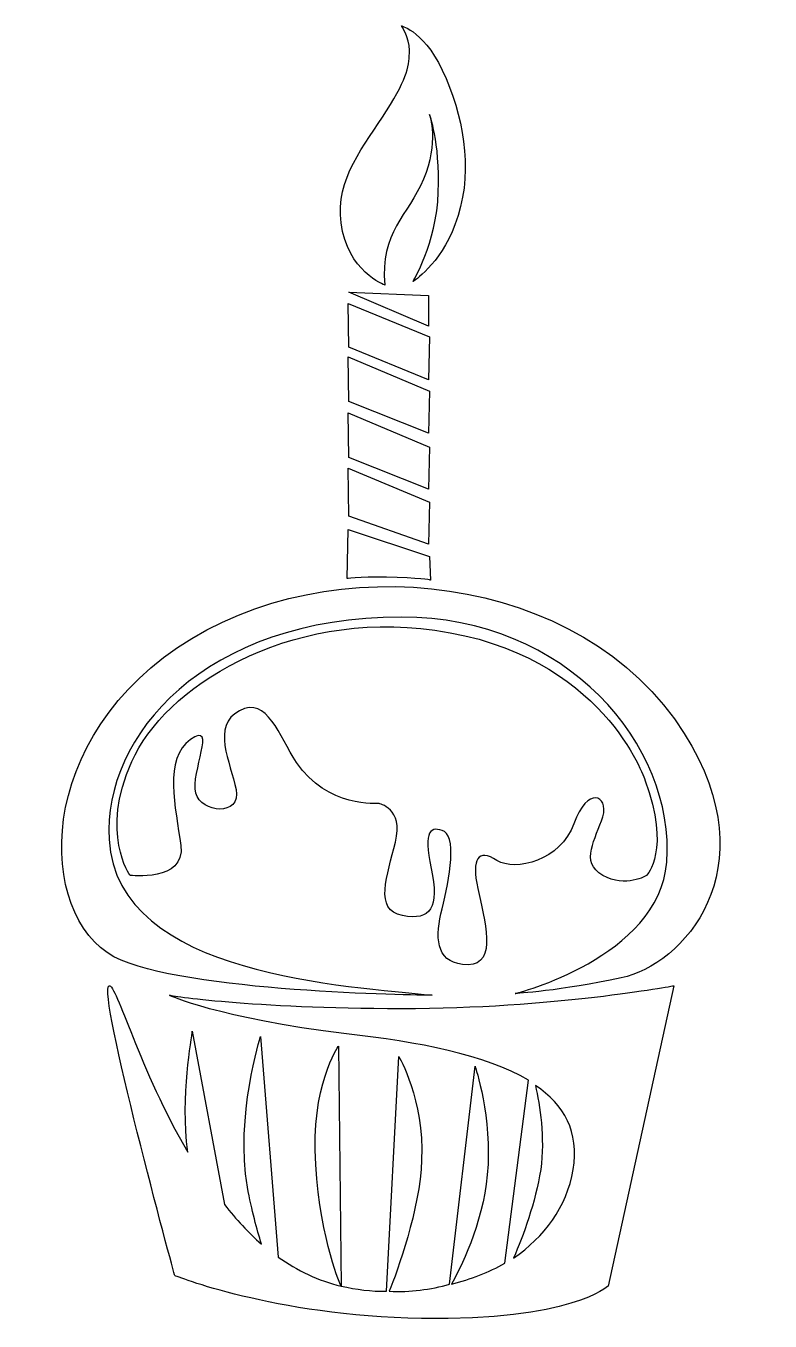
# Model space of a CAD drawing. Header units: centimetres. Extents: x -9 to 9.3, y -15.9 to 15.9.
import ezdxf

# ---------------------------------------------------------------- set-up
doc = ezdxf.new("R2010")
doc.units = ezdxf.units.CM
doc.header["$MEASUREMENT"] = 0
doc.layers.add('Layer 1', color=7, linetype='Continuous')

msp = doc.modelspace()

# ---------------------------------------------------------------- linework, layer by layer
at = {"layer": 'Layer 1'}
for points, knots in [([(-0.14556, 9.50397), (-0.27447, 10.79392), (0.43523, 11.22371), (0.80027, 12.10488), (0.80027, 12.10488), (1.18749, 12.9866), (0.95074, 13.69571), (0.95074, 13.69571), (0.95074, 13.69571), (0.95074, 13.69571), (1.2085, 13.05076), (1.16593, 11.78238), (1.16593, 11.78238), (1.12278, 10.51402), (0.54255, 9.5897), (0.54255, 9.5897), (0.54255, 9.5897), (0.54255, 9.5897), (1.20851, 9.99848), (1.57474, 10.98696), (1.57474, 10.98696), (2.02609, 12.16959), (1.83247, 13.43795), (1.35897, 14.57746), (1.35897, 14.57746), (0.86499, 15.73792), (0.26261, 15.8668), (0.26261, 15.8668), (0.26261, 15.8668), (0.26261, 15.8668), (0.45621, 15.58745), (0.45621, 15.26498), (0.45621, 15.26498), (0.45621, 14.89991), (0.43523, 14.64157), (-0.10243, 13.78202), (-0.10243, 13.78202), (-0.64012, 12.94342), (-1.37082, 12.10485), (-1.22035, 11.03009), (-1.22035, 11.03009), (-1.06991, 9.84803), (-0.14556, 9.50397), (-0.14556, 9.50397)], [0, 0, 0, 0, 0.08333333, 0.08333333, 0.08333333, 0.08333333, 0.16666667, 0.16666667, 0.16666667, 0.16666667, 0.25, 0.25, 0.25, 0.25, 0.33333333, 0.33333333, 0.33333333, 0.33333333, 0.41666667, 0.41666667, 0.41666667, 0.41666667, 0.5, 0.5, 0.5, 0.5, 0.58333333, 0.58333333, 0.58333333, 0.58333333, 0.66666667, 0.66666667, 0.66666667, 0.66666667, 0.75, 0.75, 0.75, 0.75, 0.83333333, 0.83333333, 0.83333333, 0.83333333, 1, 1, 1, 1]), ([(-1.02676, 9.33193), (-1.02676, 9.33193), (0.92973, 8.49333), (0.92973, 8.49333), (0.92973, 8.49333), (0.92973, 8.49333), (0.92973, 9.2456), (0.92973, 9.2456), (0.92973, 9.2456), (0.92973, 9.2456), (-1.02676, 9.33193), (-1.02676, 9.33193)], [0, 0, 0, 0, 0.25, 0.25, 0.25, 0.25, 0.5, 0.5, 0.5, 0.5, 1, 1, 1, 1]), ([(-1.02676, 7.97727), (-1.02676, 7.97727), (0.92973, 7.18183), (0.92973, 7.18183), (0.92973, 7.18183), (0.92973, 7.18183), (0.95071, 8.23561), (0.95071, 8.23561), (0.95071, 8.23561), (0.95071, 8.23561), (-1.04835, 9.05259), (-1.04835, 9.05259), (-1.04835, 9.05259), (-1.04835, 9.05259), (-1.02676, 7.97727), (-1.02676, 7.97727)], [0, 0, 0, 0, 0.2, 0.2, 0.2, 0.2, 0.4, 0.4, 0.4, 0.4, 0.6, 0.6, 0.6, 0.6, 1, 1, 1, 1]), ([(-1.02676, 6.64475), (-1.02676, 6.64475), (0.92973, 5.87087), (0.92973, 5.87087), (0.92973, 5.87087), (0.92973, 5.87087), (0.95071, 6.90248), (0.95071, 6.90248), (0.95071, 6.90248), (0.95071, 6.90248), (-1.04835, 7.74108), (-1.04835, 7.74108), (-1.04835, 7.74108), (-1.04835, 7.74108), (-1.02676, 6.64475), (-1.02676, 6.64475)], [0, 0, 0, 0, 0.2, 0.2, 0.2, 0.2, 0.4, 0.4, 0.4, 0.4, 0.6, 0.6, 0.6, 0.6, 1, 1, 1, 1]), ([(-1.02676, 5.26907), (-1.02676, 5.26907), (0.92973, 4.49463), (0.92973, 4.49463), (0.92973, 4.49463), (0.92973, 4.49463), (0.95071, 5.52682), (0.95071, 5.52682), (0.95071, 5.52682), (0.95071, 5.52682), (-1.04835, 6.36542), (-1.04835, 6.36542), (-1.04835, 6.36542), (-1.04835, 6.36542), (-1.02676, 5.26907), (-1.02676, 5.26907)], [0, 0, 0, 0, 0.2, 0.2, 0.2, 0.2, 0.4, 0.4, 0.4, 0.4, 0.6, 0.6, 0.6, 0.6, 1, 1, 1, 1]), ([(-1.02676, 3.82865), (-1.02676, 3.82865), (0.92973, 3.14055), (0.92973, 3.14055), (0.92973, 3.14055), (0.92973, 3.14055), (0.95071, 4.17216), (0.95071, 4.17216), (0.95071, 4.17216), (0.95071, 4.17216), (-1.04835, 5.01073), (-1.04835, 5.01073), (-1.04835, 5.01073), (-1.04835, 5.01073), (-1.02676, 3.82865), (-1.02676, 3.82865)], [0, 0, 0, 0, 0.2, 0.2, 0.2, 0.2, 0.4, 0.4, 0.4, 0.4, 0.6, 0.6, 0.6, 0.6, 1, 1, 1, 1]), ([(-1.06991, 2.30193), (-1.06991, 2.30193), (-0.57538, 2.36667), (0.1553, 2.32352), (0.1553, 2.32352), (0.88658, 2.30193), (0.97233, 2.25936), (0.97233, 2.25936), (0.97233, 2.25936), (0.97233, 2.25936), (0.95074, 2.83962), (0.95074, 2.83962), (0.95074, 2.83962), (0.95074, 2.83962), (-1.04832, 3.50618), (-1.04832, 3.50618), (-1.04832, 3.50618), (-1.04832, 3.50618), (-1.06991, 2.30193), (-1.06991, 2.30193)], [0, 0, 0, 0, 0.16666667, 0.16666667, 0.16666667, 0.16666667, 0.33333333, 0.33333333, 0.33333333, 0.33333333, 0.5, 0.5, 0.5, 0.5, 0.66666667, 0.66666667, 0.66666667, 0.66666667, 1, 1, 1, 1]), ([(7.20687, -1.50315), (4.71328, 2.47399), (-1.52126, 3.14055), (-5.24006, 0.60381), (-5.24006, 0.60381), (-8.95944, -1.93297), (-8.59439, -6.27515), (-6.61629, -7.07057), (-6.61629, -7.07057), (-4.63824, -7.88758), (1.01546, -7.9307), (1.01546, -7.9307), (1.01546, -7.9307), (-0.98418, -7.69398), (-6.7236, -7.50091), (-6.9172, -4.10398), (-6.9172, -4.10398), (-7.06767, -1.56729), (-4.57408, 1.35607), (0.26261, 1.35607), (0.26261, 1.35607), (4.30446, 1.35607), (6.99168, -1.7825), (6.77647, -4.66331), (6.77647, -4.66331), (6.58285, -7.00643), (3.0577, -7.88758), (3.0577, -7.88758), (3.0577, -7.88758), (3.0577, -7.88758), (4.17559, -7.82342), (5.65916, -7.50092), (5.65916, -7.50092), (7.14215, -7.20003), (9.31321, -4.87786), (7.20687, -1.50315)], [0, 0, 0, 0, 0.1, 0.1, 0.1, 0.1, 0.2, 0.2, 0.2, 0.2, 0.3, 0.3, 0.3, 0.3, 0.4, 0.4, 0.4, 0.4, 0.5, 0.5, 0.5, 0.5, 0.6, 0.6, 0.6, 0.6, 0.7, 0.7, 0.7, 0.7, 0.8, 0.8, 0.8, 0.8, 1, 1, 1, 1]), ([(0.28476, -5.97427), (0.9939, -6.10368), (1.18749, -5.7812), (0.9939, -4.81373), (0.9939, -4.81373), (0.7793, -3.8679), (0.9939, -3.76), (1.31637, -3.91044), (1.31637, -3.91044), (1.63887, -4.0825), (1.4021, -5.28672), (1.23067, -5.9317), (1.23067, -5.9317), (1.08017, -6.59763), (1.14436, -7.1785), (1.89663, -7.1785), (1.89663, -7.1785), (2.62794, -7.1785), (2.30483, -6.06061), (2.13335, -5.30829), (2.13335, -5.30829), (1.98288, -4.57698), (2.13335, -4.31922), (2.60629, -4.62011), (2.60629, -4.62011), (3.05772, -4.89951), (4.17561, -4.62011), (4.49806, -3.7174), (4.49806, -3.7174), (4.82056, -2.7925), (5.35827, -3.00773), (5.20778, -3.54542), (5.20778, -3.54542), (5.03517, -4.0825), (4.62694, -4.66331), (5.20778, -4.98576), (5.20778, -4.98576), (5.76645, -5.30829), (6.28196, -4.98576), (6.28196, -4.98576), (6.28196, -4.98576), (6.28196, -4.98576), (6.88439, -4.36238), (6.23939, -2.64211), (6.23939, -2.64211), (6.23939, -2.64211), (5.22879, 0.4533), (1.0802, 1.03356), (1.0802, 1.03356), (-2.57502, 1.54969), (-5.58415, -0.40682), (-6.35856, -2.19067), (-6.35856, -2.19067), (-7.154, -3.95359), (-6.40113, -4.98575), (-6.40113, -4.98575), (-6.40113, -4.98575), (-6.40113, -4.98575), (-5.04705, -5.15784), (-5.15433, -4.25447), (-5.15433, -4.25447), (-5.28321, -3.33017), (-5.58412, -2.10494), (-4.91816, -1.65362), (-4.91816, -1.65362), (-4.25162, -1.18068), (-4.91816, -2.4706), (-4.7887, -2.96455), (-4.7887, -2.96455), (-4.65979, -3.45908), (-3.67136, -3.54542), (-3.79969, -2.87882), (-3.79969, -2.87882), (-3.92918, -2.21228), (-4.42366, -1.30955), (-3.71394, -0.94392), (-3.71394, -0.94392), (-3.02639, -0.57885), (-2.74649, -1.5673), (-2.31668, -2.21228), (-2.31668, -2.21228), (-1.56442, -3.33017), (-0.29603, -3.22291), (-0.29603, -3.22291), (-0.29603, -3.22291), (-0.29603, -3.22291), (0.32735, -3.3302), (0.11212, -4.16877), (0.11212, -4.16877), (-0.0809, -4.98573), (-0.42491, -5.84536), (0.28476, -5.97427)], [0, 0, 0, 0, 0.04166667, 0.04166667, 0.04166667, 0.04166667, 0.08333333, 0.08333333, 0.08333333, 0.08333333, 0.125, 0.125, 0.125, 0.125, 0.16666667, 0.16666667, 0.16666667, 0.16666667, 0.20833333, 0.20833333, 0.20833333, 0.20833333, 0.25, 0.25, 0.25, 0.25, 0.29166667, 0.29166667, 0.29166667, 0.29166667, 0.33333333, 0.33333333, 0.33333333, 0.33333333, 0.375, 0.375, 0.375, 0.375, 0.41666667, 0.41666667, 0.41666667, 0.41666667, 0.45833333, 0.45833333, 0.45833333, 0.45833333, 0.5, 0.5, 0.5, 0.5, 0.54166667, 0.54166667, 0.54166667, 0.54166667, 0.58333333, 0.58333333, 0.58333333, 0.58333333, 0.625, 0.625, 0.625, 0.625, 0.66666667, 0.66666667, 0.66666667, 0.66666667, 0.70833333, 0.70833333, 0.70833333, 0.70833333, 0.75, 0.75, 0.75, 0.75, 0.79166667, 0.79166667, 0.79166667, 0.79166667, 0.83333333, 0.83333333, 0.83333333, 0.83333333, 0.875, 0.875, 0.875, 0.875, 0.91666667, 0.91666667, 0.91666667, 0.91666667, 1, 1, 1, 1]), ([(-1.84379, -12.07987), (-1.71488, -14.01485), (-1.22035, -15.06797), (-1.22035, -15.06797), (-1.22035, -15.06797), (-1.77965, -14.93914), (-2.29514, -14.68075), (-2.76808, -14.35833), (-2.76808, -14.35833), (-2.76808, -14.35833), (-3.19787, -8.94133), (-3.19787, -8.94133), (-3.19787, -8.94133), (-3.19787, -8.94133), (-3.82184, -10.9188), (-3.52093, -12.63851), (-3.52093, -12.63851), (-3.41303, -13.21938), (-3.28415, -13.67076), (-3.17684, -14.0358), (-3.17684, -14.0358), (-3.49876, -13.75645), (-3.7997, -13.43398), (-4.0796, -13.0683), (-4.0796, -13.0683), (-4.0796, -13.0683), (-4.87502, -8.81187), (-4.87502, -8.81187), (-4.87502, -8.81187), (-4.87502, -8.96234), (-5.17593, -10.40276), (-4.98234, -11.77901), (-4.98234, -11.77901), (-6.165, -9.77937), (-6.74523, -7.62984), (-6.91724, -7.69398), (-6.91724, -7.69398), (-7.21815, -7.80185), (-5.30484, -14.80966), (-5.30484, -14.80966), (-5.30484, -14.80966), (-5.30484, -14.80966), (-2.897, -15.7987), (0.75708, -15.86339), (0.75708, -15.86339), (4.4123, -15.92755), (5.33604, -15.06797), (5.33604, -15.06797), (5.33604, -15.06797), (5.33604, -15.06797), (6.9491, -7.69398), (6.9491, -7.69398), (6.9491, -7.69398), (6.9491, -7.69398), (3.98198, -8.25323), (0.26258, -8.25323), (0.26258, -8.25323), (-3.45624, -8.25323), (-5.43369, -7.93073), (-5.43369, -7.93073), (-5.43369, -7.93073), (-5.43369, -7.93073), (-4.25166, -8.48937), (-1.09151, -8.87664), (-1.09151, -8.87664), (0.67136, -9.07026), (2.32696, -9.39274), (3.38016, -10.01615), (3.38016, -10.01615), (3.38016, -10.01615), (2.79932, -14.5088), (2.79932, -14.5088), (2.79932, -14.5088), (2.41266, -14.72393), (1.96133, -14.89596), (1.48836, -15.02487), (1.48836, -15.02487), (1.68196, -14.68078), (2.26221, -13.54135), (2.37008, -12.33771), (2.37008, -12.33771), (2.4984, -10.91883), (2.06861, -9.67209), (2.06861, -9.67209), (2.06861, -9.67209), (2.06861, -9.67209), (1.44517, -15.02488), (1.44517, -15.02488), (1.44517, -15.02488), (0.97225, -15.15379), (0.47828, -15.21848), (-0.03835, -15.19691), (-0.03835, -15.19691), (0.15522, -14.70238), (0.71447, -13.19788), (0.75707, -11.97206), (0.75707, -11.97206), (0.82179, -10.48904), (0.1984, -9.43529), (0.1984, -9.43529), (0.1984, -9.43529), (0.1984, -9.43529), (-0.10248, -15.19691), (-0.10248, -15.19691), (-0.10248, -15.19691), (-0.46755, -15.19691), (-0.85477, -15.15378), (-1.2204, -15.068), (-1.2204, -15.068), (-1.2204, -15.068), (-1.28514, -9.17753), (-1.28514, -9.17753), (-1.28514, -9.17753), (-1.28509, -9.1775), (-1.97267, -10.16656), (-1.84379, -12.07987)], [0, 0, 0, 0, 0.03333333, 0.03333333, 0.03333333, 0.03333333, 0.06666667, 0.06666667, 0.06666667, 0.06666667, 0.1, 0.1, 0.1, 0.1, 0.13333333, 0.13333333, 0.13333333, 0.13333333, 0.16666667, 0.16666667, 0.16666667, 0.16666667, 0.2, 0.2, 0.2, 0.2, 0.23333333, 0.23333333, 0.23333333, 0.23333333, 0.26666667, 0.26666667, 0.26666667, 0.26666667, 0.3, 0.3, 0.3, 0.3, 0.33333333, 0.33333333, 0.33333333, 0.33333333, 0.36666667, 0.36666667, 0.36666667, 0.36666667, 0.4, 0.4, 0.4, 0.4, 0.43333333, 0.43333333, 0.43333333, 0.43333333, 0.46666667, 0.46666667, 0.46666667, 0.46666667, 0.5, 0.5, 0.5, 0.5, 0.53333333, 0.53333333, 0.53333333, 0.53333333, 0.56666667, 0.56666667, 0.56666667, 0.56666667, 0.6, 0.6, 0.6, 0.6, 0.63333333, 0.63333333, 0.63333333, 0.63333333, 0.66666667, 0.66666667, 0.66666667, 0.66666667, 0.7, 0.7, 0.7, 0.7, 0.73333333, 0.73333333, 0.73333333, 0.73333333, 0.76666667, 0.76666667, 0.76666667, 0.76666667, 0.8, 0.8, 0.8, 0.8, 0.83333333, 0.83333333, 0.83333333, 0.83333333, 0.86666667, 0.86666667, 0.86666667, 0.86666667, 0.9, 0.9, 0.9, 0.9, 0.93333333, 0.93333333, 0.93333333, 0.93333333, 1, 1, 1, 1]), ([(4.47653, -12.2088), (4.32603, -13.13312), (3.76742, -13.86385), (3.01452, -14.37989), (3.01452, -14.37989), (3.25071, -13.84281), (3.55223, -13.00422), (3.68111, -12.2088), (3.68111, -12.2088), (3.78843, -11.41338), (3.65955, -10.63948), (3.55223, -10.145), (3.55223, -10.145), (4.26187, -10.61794), (4.62694, -11.28445), (4.47653, -12.2088)], [0, 0, 0, 0, 0.2, 0.2, 0.2, 0.2, 0.4, 0.4, 0.4, 0.4, 0.6, 0.6, 0.6, 0.6, 1, 1, 1, 1])]:
    msp.add_open_spline(points, degree=3, knots=knots, dxfattribs=at)

doc.saveas('drawing.dxf')
